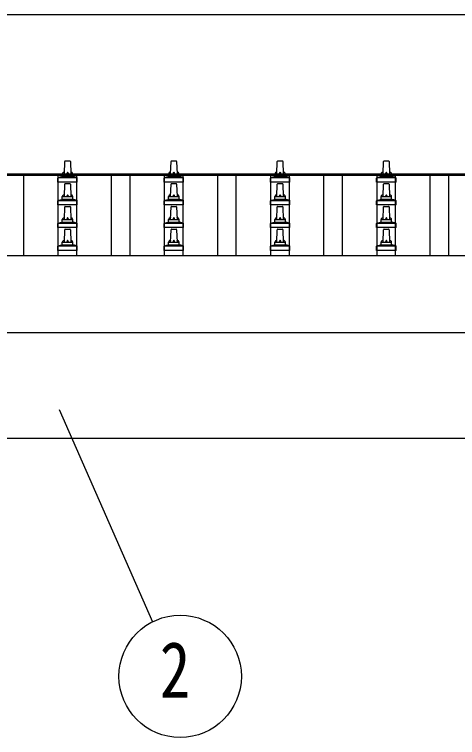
# Model space of a CAD drawing. Units: millimetres, scale not verified. Extents: x -16820 to 16820, y -11880 to 11880.
# Drawn here: x -13647 to -12813, y -3196 to -1834 of the extents above; entities that cross this region are included whole.
import ezdxf
from ezdxf.enums import TextEntityAlignment as Align

# ---------------------------------------------------------------- set-up
doc = ezdxf.new("R2010")
doc.units = ezdxf.units.MM
doc.header["$LTSCALE"] = 50
for name, color, linetype in [('0-5_YKK_13', 4, 'Continuous'), ('0-6_YKK_A1', 4, 'Continuous'), ('0-7_YKK_D', 6, 'Continuous')]:
    doc.layers.add(name, color=color, linetype=linetype)
doc.styles.add('ＭＳ ゴシック', font='')
doc.styles.get('ＭＳ ゴシック').set_extended_font_data('MS Gothic')

msp = doc.modelspace()

# ---------------------------------------------------------------- linework, layer by layer
at = {"layer": '0-5_YKK_13'}
for p, q in [((-13552.92, -2134.17), (-13552.19, -2110.64)), ((-13551.19, -2109.67), (-13542.65, -2109.67)), ((-13541.65, -2110.64), (-13540.92, -2134.17)), ((-13352.92, -2134.17), (-13352.19, -2110.64)), ((-13351.19, -2109.67), (-13342.65, -2109.67)), ((-13341.65, -2110.64), (-13340.92, -2134.17)), ((-13152.92, -2134.17), (-13152.19, -2110.64)), ((-13151.19, -2109.67), (-13142.65, -2109.67)), ((-13141.65, -2110.64), (-13140.92, -2134.17)), ((-12952.92, -2134.17), (-12952.19, -2110.64)), ((-12951.19, -2109.67), (-12942.65, -2109.67)), ((-12941.65, -2110.64), (-12940.92, -2134.17)), ((-13556.92, -2138.38), (-13556.92, -2134.17)), ((-13555.92, -2134.17), (-13537.92, -2134.17)), ((-13536.92, -2138.38), (-13536.92, -2134.17)), ((-13356.92, -2138.38), (-13356.92, -2134.17)), ((-13355.92, -2134.17), (-13337.92, -2134.17)), ((-13336.92, -2138.38), (-13336.92, -2134.17)), ((-13156.92, -2138.38), (-13156.92, -2134.17)), ((-13155.92, -2134.17), (-13137.92, -2134.17)), ((-13136.92, -2138.38), (-13136.92, -2134.17)), ((-12956.92, -2138.38), (-12956.92, -2134.17)), ((-12955.92, -2134.17), (-12937.92, -2134.17)), ((-12936.92, -2138.38), (-12936.92, -2134.17)), ((-13565.17, -2149.67), (-13565.17, -2141.95)), ((-13528.67, -2149.67), (-13565.17, -2149.67)), ((-13564.79, -2141.17), (-13529.05, -2141.17)), ((-13564.41, -2140.98), (-13557.69, -2139.35)), ((-13557.3, -2139.17), (-13536.54, -2139.17)), ((-13529.44, -2140.98), (-13536.16, -2139.35)), ((-13528.67, -2149.67), (-13528.67, -2141.95)), ((-13365.17, -2149.67), (-13365.17, -2141.95)), ((-13328.67, -2149.67), (-13365.17, -2149.67)), ((-13364.79, -2141.17), (-13329.05, -2141.17)), ((-13364.41, -2140.98), (-13357.69, -2139.35)), ((-13357.3, -2139.17), (-13336.54, -2139.17)), ((-13329.44, -2140.98), (-13336.16, -2139.35)), ((-13328.67, -2149.67), (-13328.67, -2141.95)), ((-13165.17, -2149.67), (-13165.17, -2141.95)), ((-13128.67, -2149.67), (-13165.17, -2149.67)), ((-13164.79, -2141.17), (-13129.05, -2141.17)), ((-13164.41, -2140.98), (-13157.69, -2139.35)), ((-13157.3, -2139.17), (-13136.54, -2139.17)), ((-13129.44, -2140.98), (-13136.16, -2139.35)), ((-13128.67, -2149.67), (-13128.67, -2141.95)), ((-12965.17, -2149.67), (-12965.17, -2141.95)), ((-12928.67, -2149.67), (-12965.17, -2149.67)), ((-12964.79, -2141.17), (-12929.05, -2141.17)), ((-12964.41, -2140.98), (-12957.69, -2139.35)), ((-12957.3, -2139.17), (-12936.54, -2139.17)), ((-12929.44, -2140.98), (-12936.16, -2139.35)), ((-12928.67, -2149.67), (-12928.67, -2141.95)), ((-13552.92, -2177.02), (-13552.19, -2153.5)), ((-13551.19, -2152.52), (-13542.65, -2152.52)), ((-13541.65, -2153.5), (-13540.92, -2177.02)), ((-13352.92, -2177.02), (-13352.19, -2153.5)), ((-13351.19, -2152.52), (-13342.65, -2152.52)), ((-13341.65, -2153.5), (-13340.92, -2177.02)), ((-13152.92, -2177.02), (-13152.19, -2153.5)), ((-13151.19, -2152.52), (-13142.65, -2152.52)), ((-13141.65, -2153.5), (-13140.92, -2177.02)), ((-12952.92, -2177.02), (-12952.19, -2153.5)), ((-12951.19, -2152.52), (-12942.65, -2152.52)), ((-12941.65, -2153.5), (-12940.92, -2177.02)), ((-13556.92, -2181.24), (-13556.92, -2177.02)), ((-13555.92, -2177.02), (-13537.92, -2177.02)), ((-13536.92, -2181.24), (-13536.92, -2177.02)), ((-13356.92, -2181.24), (-13356.92, -2177.02)), ((-13355.92, -2177.02), (-13337.92, -2177.02)), ((-13336.92, -2181.24), (-13336.92, -2177.02)), ((-13156.92, -2181.24), (-13156.92, -2177.02)), ((-13155.92, -2177.02), (-13137.92, -2177.02)), ((-13136.92, -2181.24), (-13136.92, -2177.02)), ((-12956.92, -2181.24), (-12956.92, -2177.02)), ((-12955.92, -2177.02), (-12937.92, -2177.02)), ((-12936.92, -2181.24), (-12936.92, -2177.02)), ((-13565.17, -2192.52), (-13565.17, -2184.81)), ((-13528.67, -2192.52), (-13565.17, -2192.52)), ((-13564.79, -2184.02), (-13529.05, -2184.02)), ((-13564.41, -2183.84), (-13557.69, -2182.21)), ((-13557.3, -2182.02), (-13536.54, -2182.02)), ((-13529.44, -2183.84), (-13536.16, -2182.21)), ((-13528.67, -2192.52), (-13528.67, -2184.81)), ((-13365.17, -2192.52), (-13365.17, -2184.81)), ((-13328.67, -2192.52), (-13365.17, -2192.52)), ((-13364.79, -2184.02), (-13329.05, -2184.02)), ((-13364.41, -2183.84), (-13357.69, -2182.21)), ((-13357.3, -2182.02), (-13336.54, -2182.02)), ((-13329.44, -2183.84), (-13336.16, -2182.21)), ((-13328.67, -2192.52), (-13328.67, -2184.81)), ((-13165.17, -2192.52), (-13165.17, -2184.81)), ((-13128.67, -2192.52), (-13165.17, -2192.52)), ((-13164.79, -2184.02), (-13129.05, -2184.02)), ((-13164.41, -2183.84), (-13157.69, -2182.21)), ((-13157.3, -2182.02), (-13136.54, -2182.02)), ((-13129.44, -2183.84), (-13136.16, -2182.21)), ((-13128.67, -2192.52), (-13128.67, -2184.81)), ((-12965.17, -2192.52), (-12965.17, -2184.81)), ((-12928.67, -2192.52), (-12965.17, -2192.52)), ((-12964.79, -2184.02), (-12929.05, -2184.02)), ((-12964.41, -2183.84), (-12957.69, -2182.21)), ((-12957.3, -2182.02), (-12936.54, -2182.02)), ((-12929.44, -2183.84), (-12936.16, -2182.21)), ((-12928.67, -2192.52), (-12928.67, -2184.81)), ((-13552.92, -2219.88), (-13552.19, -2196.36)), ((-13551.19, -2195.38), (-13542.65, -2195.38)), ((-13541.65, -2196.36), (-13540.92, -2219.88)), ((-13352.92, -2219.88), (-13352.19, -2196.36)), ((-13351.19, -2195.38), (-13342.65, -2195.38)), ((-13341.65, -2196.36), (-13340.92, -2219.88)), ((-13152.92, -2219.88), (-13152.19, -2196.36)), ((-13151.19, -2195.38), (-13142.65, -2195.38)), ((-13141.65, -2196.36), (-13140.92, -2219.88)), ((-12952.92, -2219.88), (-12952.19, -2196.36)), ((-12951.19, -2195.38), (-12942.65, -2195.38)), ((-12941.65, -2196.36), (-12940.92, -2219.88)), ((-13565.17, -2235.38), (-13565.17, -2227.67)), ((-13564.79, -2226.88), (-13529.05, -2226.88)), ((-13564.41, -2226.7), (-13557.69, -2225.07)), ((-13557.3, -2224.88), (-13536.54, -2224.88)), ((-13556.92, -2224.1), (-13556.92, -2219.88)), ((-13555.92, -2219.88), (-13537.92, -2219.88)), ((-13536.92, -2224.1), (-13536.92, -2219.88)), ((-13529.44, -2226.7), (-13536.16, -2225.07)), ((-13528.67, -2235.38), (-13528.67, -2227.67)), ((-13365.17, -2235.38), (-13365.17, -2227.67)), ((-13364.79, -2226.88), (-13329.05, -2226.88)), ((-13364.41, -2226.7), (-13357.69, -2225.07)), ((-13357.3, -2224.88), (-13336.54, -2224.88)), ((-13356.92, -2224.1), (-13356.92, -2219.88)), ((-13355.92, -2219.88), (-13337.92, -2219.88)), ((-13336.92, -2224.1), (-13336.92, -2219.88)), ((-13329.44, -2226.7), (-13336.16, -2225.07)), ((-13328.67, -2235.38), (-13328.67, -2227.67)), ((-13165.17, -2235.38), (-13165.17, -2227.67)), ((-13164.79, -2226.88), (-13129.05, -2226.88)), ((-13164.41, -2226.7), (-13157.69, -2225.07)), ((-13157.3, -2224.88), (-13136.54, -2224.88)), ((-13156.92, -2224.1), (-13156.92, -2219.88)), ((-13155.92, -2219.88), (-13137.92, -2219.88)), ((-13136.92, -2224.1), (-13136.92, -2219.88)), ((-13129.44, -2226.7), (-13136.16, -2225.07)), ((-13128.67, -2235.38), (-13128.67, -2227.67)), ((-12965.17, -2235.38), (-12965.17, -2227.67)), ((-12964.79, -2226.88), (-12929.05, -2226.88)), ((-12964.41, -2226.7), (-12957.69, -2225.07)), ((-12957.3, -2224.88), (-12936.54, -2224.88)), ((-12956.92, -2224.1), (-12956.92, -2219.88)), ((-12955.92, -2219.88), (-12937.92, -2219.88)), ((-12936.92, -2224.1), (-12936.92, -2219.88)), ((-12929.44, -2226.7), (-12936.16, -2225.07)), ((-12928.67, -2235.38), (-12928.67, -2227.67)), ((-13528.67, -2235.38), (-13565.17, -2235.38)), ((-13552.92, -2262.74), (-13552.19, -2239.21)), ((-13551.19, -2238.24), (-13542.65, -2238.24)), ((-13541.65, -2239.21), (-13540.92, -2262.74)), ((-13328.67, -2235.38), (-13365.17, -2235.38)), ((-13352.92, -2262.74), (-13352.19, -2239.21)), ((-13351.19, -2238.24), (-13342.65, -2238.24)), ((-13341.65, -2239.21), (-13340.92, -2262.74)), ((-13128.67, -2235.38), (-13165.17, -2235.38)), ((-13152.92, -2262.74), (-13152.19, -2239.21)), ((-13151.19, -2238.24), (-13142.65, -2238.24)), ((-13141.65, -2239.21), (-13140.92, -2262.74)), ((-12928.67, -2235.38), (-12965.17, -2235.38)), ((-12952.92, -2262.74), (-12952.19, -2239.21)), ((-12951.19, -2238.24), (-12942.65, -2238.24)), ((-12941.65, -2239.21), (-12940.92, -2262.74)), ((-13565.17, -2278.24), (-13565.17, -2270.53)), ((-13564.79, -2269.74), (-13529.05, -2269.74)), ((-13564.41, -2269.55), (-13557.69, -2267.92)), ((-13557.3, -2267.74), (-13536.54, -2267.74)), ((-13556.92, -2266.95), (-13556.92, -2262.74)), ((-13555.92, -2262.74), (-13537.92, -2262.74)), ((-13536.92, -2266.95), (-13536.92, -2262.74)), ((-13529.44, -2269.55), (-13536.16, -2267.92)), ((-13528.67, -2278.24), (-13528.67, -2270.53)), ((-13365.17, -2278.24), (-13365.17, -2270.53)), ((-13364.79, -2269.74), (-13329.05, -2269.74)), ((-13364.41, -2269.55), (-13357.69, -2267.92)), ((-13357.3, -2267.74), (-13336.54, -2267.74)), ((-13356.92, -2266.95), (-13356.92, -2262.74)), ((-13355.92, -2262.74), (-13337.92, -2262.74)), ((-13336.92, -2266.95), (-13336.92, -2262.74)), ((-13329.44, -2269.55), (-13336.16, -2267.92)), ((-13328.67, -2278.24), (-13328.67, -2270.53)), ((-13165.17, -2278.24), (-13165.17, -2270.53)), ((-13164.79, -2269.74), (-13129.05, -2269.74)), ((-13164.41, -2269.55), (-13157.69, -2267.92)), ((-13157.3, -2267.74), (-13136.54, -2267.74)), ((-13156.92, -2266.95), (-13156.92, -2262.74)), ((-13155.92, -2262.74), (-13137.92, -2262.74)), ((-13136.92, -2266.95), (-13136.92, -2262.74)), ((-13129.44, -2269.55), (-13136.16, -2267.92)), ((-13128.67, -2278.24), (-13128.67, -2270.53)), ((-12965.17, -2278.24), (-12965.17, -2270.53)), ((-12964.79, -2269.74), (-12929.05, -2269.74)), ((-12964.41, -2269.55), (-12957.69, -2267.92)), ((-12957.3, -2267.74), (-12936.54, -2267.74)), ((-12956.92, -2266.95), (-12956.92, -2262.74)), ((-12955.92, -2262.74), (-12937.92, -2262.74)), ((-12936.92, -2266.95), (-12936.92, -2262.74)), ((-12929.44, -2269.55), (-12936.16, -2267.92)), ((-12928.67, -2278.24), (-12928.67, -2270.53)), ((-13528.67, -2278.24), (-13565.17, -2278.24)), ((-13328.67, -2278.24), (-13365.17, -2278.24)), ((-13128.67, -2278.24), (-13165.17, -2278.24)), ((-12928.67, -2278.24), (-12965.17, -2278.24))]:
    msp.add_line(p, q, dxfattribs=at)
for centre, radius, start, end in [((-13551.19, -2110.67), 1, 90, 178.60509), ((-13542.65, -2110.67), 1, 1.39491, 90), ((-13351.19, -2110.67), 1, 90, 178.60509), ((-13342.65, -2110.67), 1, 1.39491, 90), ((-13151.19, -2110.67), 1, 90, 178.60509), ((-13142.65, -2110.67), 1, 1.39491, 90), ((-12951.19, -2110.67), 1, 90, 178.60509), ((-12942.65, -2110.67), 1, 1.39491, 90), ((-13552.84, -2134.8), 4.13, 90, 171.17633), ((-13555.92, -2135.17), 1, 90, 180), ((-13543.59, -2134.17), 4.83, 133.60282, 180), ((-13550.25, -2134.17), 4.83, 0, 46.39718), ((-13541.01, -2134.8), 4.13, 8.82367, 90), ((-13537.92, -2135.17), 1, 0, 90), ((-13352.84, -2134.8), 4.13, 90, 171.17633), ((-13355.92, -2135.17), 1, 90, 180), ((-13343.59, -2134.17), 4.83, 133.60282, 180), ((-13350.25, -2134.17), 4.83, 0, 46.39718), ((-13341.01, -2134.8), 4.13, 8.82367, 90), ((-13337.92, -2135.17), 1, 0, 90), ((-13152.84, -2134.8), 4.13, 90, 171.17633), ((-13155.92, -2135.17), 1, 90, 180), ((-13143.59, -2134.17), 4.83, 133.60282, 180), ((-13150.25, -2134.17), 4.83, 0, 46.39718), ((-13141.01, -2134.8), 4.13, 8.82367, 90), ((-13137.92, -2135.17), 1, 0, 90), ((-12952.84, -2134.8), 4.13, 90, 171.17633), ((-12955.92, -2135.17), 1, 90, 180), ((-12943.59, -2134.17), 4.83, 133.60282, 180), ((-12950.25, -2134.17), 4.83, 0, 46.39718), ((-12941.01, -2134.8), 4.13, 8.82367, 90), ((-12937.92, -2135.17), 1, 0, 90), ((-13564.17, -2141.95), 1, 103.62699, 180), ((-13557.92, -2138.38), 1, 283.62699, 0), ((-13535.92, -2138.38), 1, 180, 256.37301), ((-13529.67, -2141.95), 1, 0, 76.37301), ((-13364.17, -2141.95), 1, 103.62699, 180), ((-13357.92, -2138.38), 1, 283.62699, 0), ((-13335.92, -2138.38), 1, 180, 256.37301), ((-13329.67, -2141.95), 1, 0, 76.37301), ((-13164.17, -2141.95), 1, 103.62699, 180), ((-13157.92, -2138.38), 1, 283.62699, 0), ((-13135.92, -2138.38), 1, 180, 256.37301), ((-13129.67, -2141.95), 1, 0, 76.37301), ((-12964.17, -2141.95), 1, 103.62699, 180), ((-12957.92, -2138.38), 1, 283.62699, 0), ((-12935.92, -2138.38), 1, 180, 256.37301), ((-12929.67, -2141.95), 1, 0, 76.37301), ((-13551.19, -2153.52), 1, 90, 178.60509), ((-13542.65, -2153.52), 1, 1.39491, 90), ((-13351.19, -2153.52), 1, 90, 178.60509), ((-13342.65, -2153.52), 1, 1.39491, 90), ((-13151.19, -2153.52), 1, 90, 178.60509), ((-13142.65, -2153.52), 1, 1.39491, 90), ((-12951.19, -2153.52), 1, 90, 178.60509), ((-12942.65, -2153.52), 1, 1.39491, 90), ((-13552.84, -2177.66), 4.13, 90, 171.17633), ((-13555.92, -2178.02), 1, 90, 180), ((-13543.59, -2177.02), 4.83, 133.60282, 180), ((-13550.25, -2177.02), 4.83, 0, 46.39718), ((-13541.01, -2177.66), 4.13, 8.82367, 90), ((-13537.92, -2178.02), 1, 0, 90), ((-13352.84, -2177.66), 4.13, 90, 171.17633), ((-13355.92, -2178.02), 1, 90, 180), ((-13343.59, -2177.02), 4.83, 133.60282, 180), ((-13350.25, -2177.02), 4.83, 0, 46.39718), ((-13341.01, -2177.66), 4.13, 8.82367, 90), ((-13337.92, -2178.02), 1, 0, 90), ((-13152.84, -2177.66), 4.13, 90, 171.17633), ((-13155.92, -2178.02), 1, 90, 180), ((-13143.59, -2177.02), 4.83, 133.60282, 180), ((-13150.25, -2177.02), 4.83, 0, 46.39718), ((-13141.01, -2177.66), 4.13, 8.82367, 90), ((-13137.92, -2178.02), 1, 0, 90), ((-12952.84, -2177.66), 4.13, 90, 171.17633), ((-12955.92, -2178.02), 1, 90, 180), ((-12943.59, -2177.02), 4.83, 133.60282, 180), ((-12950.25, -2177.02), 4.83, 0, 46.39718), ((-12941.01, -2177.66), 4.13, 8.82367, 90), ((-12937.92, -2178.02), 1, 0, 90), ((-13564.17, -2184.81), 1, 103.62699, 180), ((-13557.92, -2181.24), 1, 283.62699, 0), ((-13535.92, -2181.24), 1, 180, 256.37301), ((-13529.67, -2184.81), 1, 0, 76.37301), ((-13364.17, -2184.81), 1, 103.62699, 180), ((-13357.92, -2181.24), 1, 283.62699, 0), ((-13335.92, -2181.24), 1, 180, 256.37301), ((-13329.67, -2184.81), 1, 0, 76.37301), ((-13164.17, -2184.81), 1, 103.62699, 180), ((-13157.92, -2181.24), 1, 283.62699, 0), ((-13135.92, -2181.24), 1, 180, 256.37301), ((-13129.67, -2184.81), 1, 0, 76.37301), ((-12964.17, -2184.81), 1, 103.62699, 180), ((-12957.92, -2181.24), 1, 283.62699, 0), ((-12935.92, -2181.24), 1, 180, 256.37301), ((-12929.67, -2184.81), 1, 0, 76.37301), ((-13551.19, -2196.38), 1, 90, 178.60509), ((-13542.65, -2196.38), 1, 1.39491, 90), ((-13351.19, -2196.38), 1, 90, 178.60509), ((-13342.65, -2196.38), 1, 1.39491, 90), ((-13151.19, -2196.38), 1, 90, 178.60509), ((-13142.65, -2196.38), 1, 1.39491, 90), ((-12951.19, -2196.38), 1, 90, 178.60509), ((-12942.65, -2196.38), 1, 1.39491, 90), ((-13552.84, -2220.52), 4.13, 90, 171.17633), ((-13543.59, -2219.88), 4.83, 133.60282, 180), ((-13550.25, -2219.88), 4.83, 0, 46.39718), ((-13541.01, -2220.52), 4.13, 8.82367, 90), ((-13352.84, -2220.52), 4.13, 90, 171.17633), ((-13343.59, -2219.88), 4.83, 133.60282, 180), ((-13350.25, -2219.88), 4.83, 0, 46.39718), ((-13341.01, -2220.52), 4.13, 8.82367, 90), ((-13152.84, -2220.52), 4.13, 90, 171.17633), ((-13143.59, -2219.88), 4.83, 133.60282, 180), ((-13150.25, -2219.88), 4.83, 0, 46.39718), ((-13141.01, -2220.52), 4.13, 8.82367, 90), ((-12952.84, -2220.52), 4.13, 90, 171.17633), ((-12943.59, -2219.88), 4.83, 133.60282, 180), ((-12950.25, -2219.88), 4.83, 0, 46.39718), ((-12941.01, -2220.52), 4.13, 8.82367, 90), ((-13564.17, -2227.67), 1, 103.62699, 180), ((-13557.92, -2224.1), 1, 283.62699, 0), ((-13555.92, -2220.88), 1, 90, 180), ((-13537.92, -2220.88), 1, 0, 90), ((-13535.92, -2224.1), 1, 180, 256.37301), ((-13529.67, -2227.67), 1, 0, 76.37301), ((-13364.17, -2227.67), 1, 103.62699, 180), ((-13357.92, -2224.1), 1, 283.62699, 0), ((-13355.92, -2220.88), 1, 90, 180), ((-13337.92, -2220.88), 1, 0, 90), ((-13335.92, -2224.1), 1, 180, 256.37301), ((-13329.67, -2227.67), 1, 0, 76.37301), ((-13164.17, -2227.67), 1, 103.62699, 180), ((-13157.92, -2224.1), 1, 283.62699, 0), ((-13155.92, -2220.88), 1, 90, 180), ((-13137.92, -2220.88), 1, 0, 90), ((-13135.92, -2224.1), 1, 180, 256.37301), ((-13129.67, -2227.67), 1, 0, 76.37301), ((-12964.17, -2227.67), 1, 103.62699, 180), ((-12957.92, -2224.1), 1, 283.62699, 0), ((-12955.92, -2220.88), 1, 90, 180), ((-12937.92, -2220.88), 1, 0, 90), ((-12935.92, -2224.1), 1, 180, 256.37301), ((-12929.67, -2227.67), 1, 0, 76.37301), ((-13551.19, -2239.24), 1, 90, 178.60509), ((-13542.65, -2239.24), 1, 1.39491, 90), ((-13351.19, -2239.24), 1, 90, 178.60509), ((-13342.65, -2239.24), 1, 1.39491, 90), ((-13151.19, -2239.24), 1, 90, 178.60509), ((-13142.65, -2239.24), 1, 1.39491, 90), ((-12951.19, -2239.24), 1, 90, 178.60509), ((-12942.65, -2239.24), 1, 1.39491, 90), ((-13552.84, -2263.37), 4.13, 90, 171.17633), ((-13543.59, -2262.74), 4.83, 133.60282, 180), ((-13550.25, -2262.74), 4.83, 0, 46.39718), ((-13541.01, -2263.37), 4.13, 8.82367, 90), ((-13352.84, -2263.37), 4.13, 90, 171.17633), ((-13343.59, -2262.74), 4.83, 133.60282, 180), ((-13350.25, -2262.74), 4.83, 0, 46.39718), ((-13341.01, -2263.37), 4.13, 8.82367, 90), ((-13152.84, -2263.37), 4.13, 90, 171.17633), ((-13143.59, -2262.74), 4.83, 133.60282, 180), ((-13150.25, -2262.74), 4.83, 0, 46.39718), ((-13141.01, -2263.37), 4.13, 8.82367, 90), ((-12952.84, -2263.37), 4.13, 90, 171.17633), ((-12943.59, -2262.74), 4.83, 133.60282, 180), ((-12950.25, -2262.74), 4.83, 0, 46.39718), ((-12941.01, -2263.37), 4.13, 8.82367, 90), ((-13564.17, -2270.53), 1, 103.62699, 180), ((-13557.92, -2266.95), 1, 283.62699, 0), ((-13555.92, -2263.74), 1, 90, 180), ((-13537.92, -2263.74), 1, 0, 90), ((-13535.92, -2266.95), 1, 180, 256.37301), ((-13529.67, -2270.53), 1, 0, 76.37301), ((-13364.17, -2270.53), 1, 103.62699, 180), ((-13357.92, -2266.95), 1, 283.62699, 0), ((-13355.92, -2263.74), 1, 90, 180), ((-13337.92, -2263.74), 1, 0, 90), ((-13335.92, -2266.95), 1, 180, 256.37301), ((-13329.67, -2270.53), 1, 0, 76.37301), ((-13164.17, -2270.53), 1, 103.62699, 180), ((-13157.92, -2266.95), 1, 283.62699, 0), ((-13155.92, -2263.74), 1, 90, 180), ((-13137.92, -2263.74), 1, 0, 90), ((-13135.92, -2266.95), 1, 180, 256.37301), ((-13129.67, -2270.53), 1, 0, 76.37301), ((-12964.17, -2270.53), 1, 103.62699, 180), ((-12957.92, -2266.95), 1, 283.62699, 0), ((-12955.92, -2263.74), 1, 90, 180), ((-12937.92, -2263.74), 1, 0, 90), ((-12935.92, -2266.95), 1, 180, 256.37301), ((-12929.67, -2270.53), 1, 0, 76.37301)]:
    msp.add_arc(centre, radius, start, end, dxfattribs=at)
at = {"layer": '0-6_YKK_A1'}
for p, q in [((-14769.92, -2133.89), (-9323.92, -2133.89)), ((-14769.92, -2136.4), (-9323.92, -2136.4)), ((-13629.42, -2287.9), (-13629.42, -2136.4)), ((-13564.42, -2287.9), (-13564.42, -2136.4)), ((-13529.42, -2287.9), (-13529.42, -2136.4)), ((-13464.42, -2287.9), (-13464.42, -2136.4)), ((-13429.42, -2287.9), (-13429.42, -2136.4)), ((-13364.42, -2287.9), (-13364.42, -2136.4)), ((-13329.42, -2287.9), (-13329.42, -2136.4)), ((-13264.42, -2287.9), (-13264.42, -2136.4)), ((-13229.42, -2287.9), (-13229.42, -2136.4)), ((-13164.42, -2287.9), (-13164.42, -2136.4)), ((-13129.42, -2287.9), (-13129.42, -2136.4)), ((-13064.42, -2287.9), (-13064.42, -2136.4)), ((-13029.42, -2287.9), (-13029.42, -2136.4)), ((-12964.42, -2287.9), (-12964.42, -2136.4)), ((-12929.42, -2287.9), (-12929.42, -2136.4)), ((-12864.42, -2287.9), (-12864.42, -2136.4)), ((-12829.42, -2287.9), (-12829.42, -2136.4)), ((-14765.22, -2287.97), (-9328.62, -2287.97)), ((-9328.62, -2433.63), (-14765.22, -2433.63)), ((-14653.27, -2632), (-9440.57, -2632))]:
    msp.add_line(p, q, dxfattribs=at)
at = {"layer": '0-7_YKK_D'}
for p, q in [((-14581.92, -1833.89), (-9511.92, -1833.89)), ((-13562.63, -2578.17), (-13386.82, -2977.63))]:
    msp.add_line(p, q, dxfattribs=at)
msp.add_circle((-13335.02, -3080.53), 115.2, dxfattribs=at)

# ---------------------------------------------------------------- texts
at = {"layer": '0-7_YKK_D', "style": 'ＭＳ ゴシック', "width": 0.8}
msp.add_text('2', height=105.6, dxfattribs=at).set_placement((-13373.42, -3152.53), align=Align.BOTTOM_LEFT)

doc.saveas('drawing.dxf')
